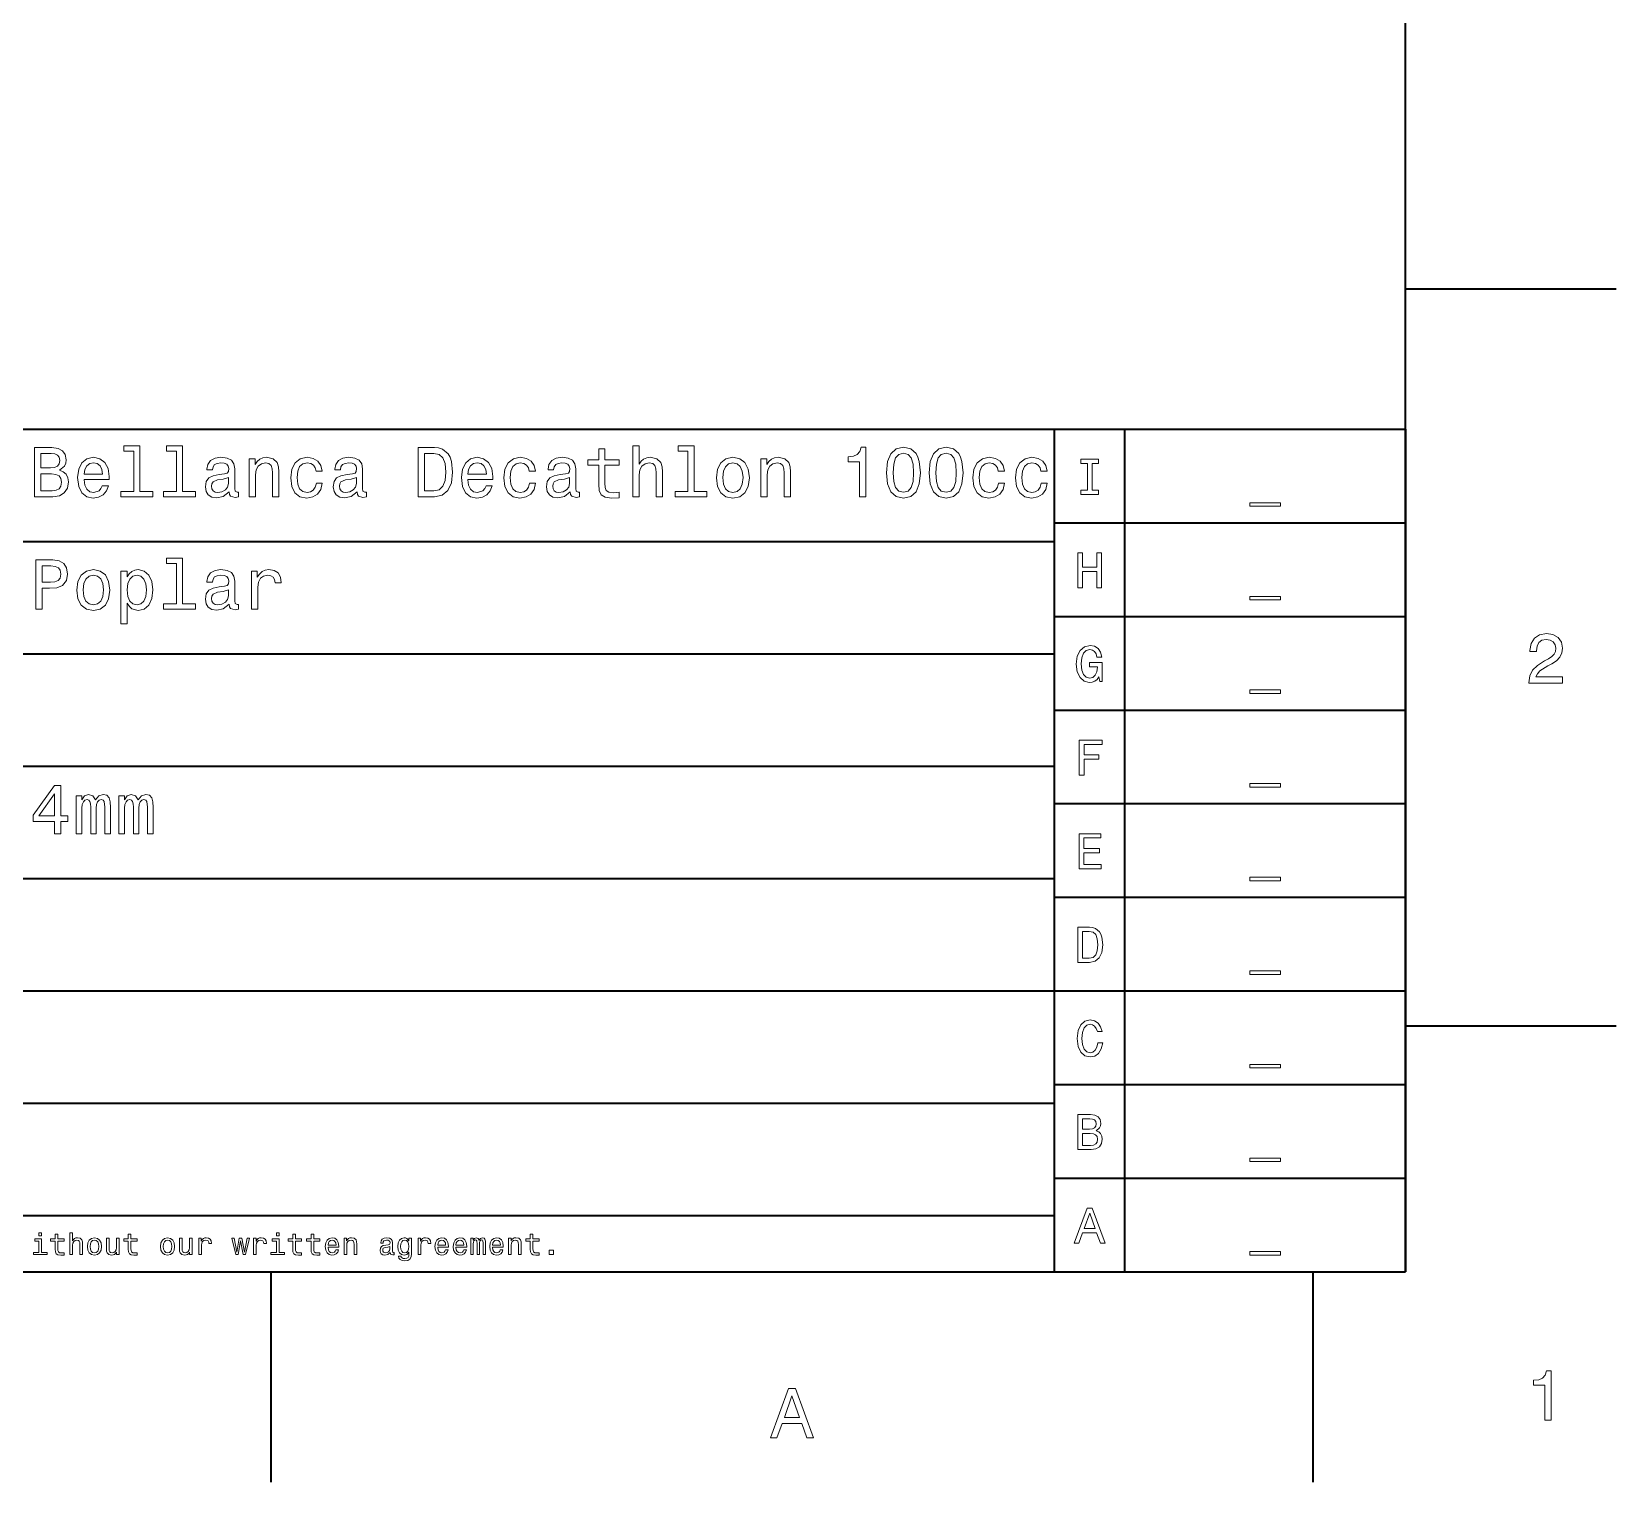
# Model space of a CAD drawing. Extents: x 0 to 350, y 0 to 600.
# Drawn here: x 232.2 to 345, y 5 to 108.3 of the extents above; entities that cross this region are included whole.
import ezdxf

# ---------------------------------------------------------------- set-up
doc = ezdxf.new("R2010")
doc.units = 0

msp = doc.modelspace()

# ---------------------------------------------------------------- linework, layer by layer
at = {"color": 7, "lineweight": 35}
for p, q in [((330, 20), (330, 580)), ((330, 90), (345, 90)), ((140, 80), (330, 80)), ((305, 20), (305, 80)), ((310, 20), (310, 80)), ((330, 80), (330, 20)), ((305, 73.333336), (330, 73.333336)), ((185, 72), (305, 72)), ((305, 66.666664), (330, 66.666664)), ((185, 64), (305, 64)), ((305, 60), (330, 60)), ((185, 56), (305, 56)), ((305, 53.333332), (330, 53.333332)), ((185, 48), (305, 48)), ((305, 46.666668), (330, 46.666668)), ((185, 40), (305, 40)), ((305, 40), (330, 40)), ((330, 37.5), (345, 37.5)), ((305, 33.333332), (330, 33.333332)), ((185, 32), (305, 32)), ((305, 26.666666), (330, 26.666666)), ((140, 24), (305, 24)), ((20, 20), (330, 20)), ((140, 20), (330, 20)), ((249.199997, 20), (249.199997, 5)), ((323.399994, 20), (323.399994, 5))]:
    msp.add_line(p, q, dxfattribs=at)
at = {"color": 7, "lineweight": 13}
for points in [[(234.148422, 77.081413), (234.501434, 77.373917), (234.592224, 77.570602), (234.622482, 77.812683), (234.556915, 78.190918), (234.360229, 78.463257), (234.042511, 78.629684), (233.598709, 78.690201), (232.353027, 78.690201), (232.353027, 75.190201), (233.669312, 75.190201), (234.138336, 75.260803), (234.486313, 75.467575), (234.703171, 75.795387), (234.778824, 76.239189), (234.733429, 76.536743), (234.612396, 76.783859), (234.41571, 76.965416)], [(233.502884, 77.237755), (232.817001, 77.237755), (232.817001, 78.271614), (233.543228, 78.271614), (233.815567, 78.241356), (234.007202, 78.150574), (234.123199, 77.994232), (234.163544, 77.762245), (234.118149, 77.530258), (233.997116, 77.368874), (233.790344, 77.268013)], [(235.898422, 76.415703), (237.67363, 76.415703), (237.67868, 76.622475), (237.597977, 77.202446), (237.376083, 77.636169), (237.023056, 77.898415), (236.554031, 77.994232), (236.095108, 77.893372), (235.742081, 77.610947), (235.515137, 77.152016), (235.434433, 76.546829), (235.510086, 75.926514), (235.73703, 75.472618), (236.085022, 75.190201), (236.53891, 75.094383), (236.932281, 75.159943), (237.255035, 75.331413), (237.492081, 75.603745), (237.628235, 75.966858), (237.189484, 75.966858), (237.098709, 75.765129), (236.967575, 75.613831), (236.594376, 75.492798), (236.306915, 75.548271), (236.090057, 75.724785), (235.948853, 76.012245), (235.898422, 76.400574)], [(239.42868, 78.438042), (239.42868, 75.5634), (238.515854, 75.5634), (238.515854, 75.190201), (240.780258, 75.190201), (240.780258, 75.5634), (239.872482, 75.5634), (239.872482, 78.811241), (238.732712, 78.811241), (238.732712, 78.438042)], [(242.464691, 78.438042), (242.464691, 75.5634), (241.55188, 75.5634), (241.55188, 75.190201), (243.816284, 75.190201), (243.816284, 75.5634), (242.908508, 75.5634), (242.908508, 78.811241), (241.768738, 78.811241), (241.768738, 78.438042)], [(246.226944, 75.543228), (246.226944, 75.528099), (246.252167, 75.356628), (246.327805, 75.235588), (246.645538, 75.139771), (246.892654, 75.180115), (246.892654, 75.523056), (246.786743, 75.507927), (246.645538, 75.573486), (246.620316, 75.775215), (246.620316, 77.177231), (246.559799, 77.535301), (246.383286, 77.78746), (246.075653, 77.938759), (245.641937, 77.994232), (245.218292, 77.933716), (244.905624, 77.762245), (244.708939, 77.494957), (244.643372, 77.14193), (244.643372, 77.111671), (245.041794, 77.111671), (245.077087, 77.323486), (245.188034, 77.474785), (245.369598, 77.565559), (245.626801, 77.600861), (245.873917, 77.575645), (246.05043, 77.5), (246.156342, 77.368874), (246.19165, 77.187317), (246.171478, 76.975502), (246.090775, 76.869598), (245.889053, 76.81916), (245.510803, 76.778816), (245.077087, 76.688042), (244.769455, 76.526657), (244.587891, 76.274498), (244.532425, 75.901299), (244.582855, 75.568443), (244.739197, 75.321327), (244.991348, 75.164986), (245.33934, 75.109512), (245.80835, 75.215416)], [(247.654175, 75.190201), (248.097977, 75.190201), (248.097977, 76.753601), (248.143372, 77.111671), (248.289627, 77.373917), (248.516571, 77.535301), (248.819168, 77.595818), (249.061234, 77.545387), (249.21254, 77.409218), (249.288177, 77.182274), (249.3134, 76.879684), (249.3134, 75.190201), (249.757202, 75.190201), (249.757202, 76.970459), (249.73703, 77.328529), (249.646255, 77.626083), (249.348709, 77.898415), (248.884735, 77.994232), (248.627518, 77.958931), (248.41066, 77.863113), (248.22406, 77.701729), (248.077805, 77.484871), (248.077805, 77.898415), (247.654175, 77.898415)], [(252.414978, 77.000717), (252.853745, 77.000717), (252.76297, 77.404175), (252.546112, 77.721901), (252.208221, 77.918587), (251.769455, 77.994232), (251.285309, 77.893372), (250.917145, 77.610947), (250.685165, 77.152016), (250.604462, 76.536743), (250.680115, 75.926514), (250.907059, 75.472618), (251.265137, 75.190201), (251.754318, 75.094383), (252.188049, 75.170029), (252.52594, 75.381844), (252.757919, 75.714699), (252.858795, 76.158501), (252.435165, 76.158501), (252.359512, 75.876083), (252.218292, 75.664261), (252.016571, 75.533142), (251.769455, 75.492798), (251.461823, 75.558357), (251.239914, 75.760086), (251.103745, 76.087898), (251.05835, 76.551872), (251.103745, 77.00576), (251.244965, 77.333572), (251.471909, 77.535301), (251.769455, 77.605904), (252.031708, 77.560516), (252.228394, 77.444527), (252.359512, 77.252884)], [(255.335022, 75.543228), (255.335022, 75.528099), (255.360229, 75.356628), (255.435883, 75.235588), (255.753601, 75.139771), (256.000732, 75.180115), (256.000732, 75.523056), (255.894806, 75.507927), (255.753601, 75.573486), (255.728394, 75.775215), (255.728394, 77.177231), (255.667877, 77.535301), (255.491364, 77.78746), (255.183716, 77.938759), (254.75, 77.994232), (254.32637, 77.933716), (254.013687, 77.762245), (253.817001, 77.494957), (253.751434, 77.14193), (253.751434, 77.111671), (254.149857, 77.111671), (254.185165, 77.323486), (254.296112, 77.474785), (254.477661, 77.565559), (254.734863, 77.600861), (254.981995, 77.575645), (255.158508, 77.5), (255.264404, 77.368874), (255.299713, 77.187317), (255.279541, 76.975502), (255.198853, 76.869598), (254.997116, 76.81916), (254.618881, 76.778816), (254.185165, 76.688042), (253.877518, 76.526657), (253.695969, 76.274498), (253.640488, 75.901299), (253.690918, 75.568443), (253.84726, 75.321327), (254.099426, 75.164986), (254.447403, 75.109512), (254.916428, 75.215416)], [(260.837189, 78.690201), (259.67218, 78.690201), (259.67218, 75.190201), (260.837189, 75.190201), (261.386902, 75.301155), (261.79538, 75.639046), (262.047546, 76.188759), (262.138336, 76.940201), (262.057648, 77.706772), (261.956787, 78.009369), (261.815552, 78.251442), (261.407074, 78.579247), (261.139771, 78.659943)], [(260.80188, 78.271614), (261.18515, 78.195961), (261.447418, 77.963974), (261.60376, 77.55043), (261.654175, 76.940201), (261.598694, 76.350143), (261.442352, 75.9366), (261.175079, 75.689484), (260.80188, 75.608788), (260.141205, 75.608788), (260.141205, 78.271614)], [(263.222626, 76.415703), (264.997833, 76.415703), (265.002869, 76.622475), (264.92218, 77.202446), (264.700287, 77.636169), (264.34726, 77.898415), (263.878235, 77.994232), (263.419312, 77.893372), (263.066284, 77.610947), (262.839325, 77.152016), (262.758636, 76.546829), (262.83429, 75.926514), (263.061249, 75.472618), (263.40921, 75.190201), (263.863098, 75.094383), (264.25647, 75.159943), (264.579254, 75.331413), (264.816284, 75.603745), (264.952454, 75.966858), (264.513672, 75.966858), (264.422913, 75.765129), (264.291779, 75.613831), (263.918579, 75.492798), (263.631134, 75.548271), (263.414276, 75.724785), (263.273041, 76.012245), (263.222626, 76.400574)], [(267.595093, 77.000717), (268.033875, 77.000717), (267.943085, 77.404175), (267.726227, 77.721901), (267.388336, 77.918587), (266.949554, 77.994232), (266.465424, 77.893372), (266.09726, 77.610947), (265.865265, 77.152016), (265.784576, 76.536743), (265.860229, 75.926514), (266.087158, 75.472618), (266.445251, 75.190201), (266.934448, 75.094383), (267.368164, 75.170029), (267.706055, 75.381844), (267.938049, 75.714699), (268.03891, 76.158501), (267.615265, 76.158501), (267.539612, 75.876083), (267.398407, 75.664261), (267.196686, 75.533142), (266.949554, 75.492798), (266.641937, 75.558357), (266.420044, 75.760086), (266.283875, 76.087898), (266.238464, 76.551872), (266.283875, 77.00576), (266.425079, 77.333572), (266.652008, 77.535301), (266.949554, 77.605904), (267.211823, 77.560516), (267.408508, 77.444527), (267.539612, 77.252884)], [(270.515137, 75.543228), (270.515137, 75.528099), (270.540344, 75.356628), (270.615997, 75.235588), (270.933716, 75.139771), (271.180847, 75.180115), (271.180847, 75.523056), (271.074921, 75.507927), (270.933716, 75.573486), (270.908508, 75.775215), (270.908508, 77.177231), (270.847992, 77.535301), (270.671478, 77.78746), (270.363831, 77.938759), (269.930115, 77.994232), (269.50647, 77.933716), (269.193787, 77.762245), (268.997131, 77.494957), (268.931549, 77.14193), (268.931549, 77.111671), (269.329956, 77.111671), (269.365265, 77.323486), (269.476227, 77.474785), (269.657776, 77.565559), (269.914978, 77.600861), (270.162109, 77.575645), (270.338623, 77.5), (270.444519, 77.368874), (270.479828, 77.187317), (270.459656, 76.975502), (270.378967, 76.869598), (270.177246, 76.81916), (269.798981, 76.778816), (269.365265, 76.688042), (269.057617, 76.526657), (268.876068, 76.274498), (268.820618, 75.901299), (268.871033, 75.568443), (269.027374, 75.321327), (269.279541, 75.164986), (269.627502, 75.109512), (270.096527, 75.215416)], [(272.537476, 77.429398), (272.537476, 76.072769), (272.567719, 75.634003), (272.708923, 75.331413), (272.991364, 75.1549), (273.470459, 75.094383), (273.994965, 75.119598), (273.994965, 75.502884), (273.611664, 75.472618), (273.263672, 75.51297), (273.077087, 75.639046), (272.996399, 75.850861), (272.981262, 76.148415), (272.981262, 77.429398), (273.994965, 77.429398), (273.994965, 77.807632), (272.981262, 77.807632), (272.981262, 78.599426), (272.537476, 78.599426), (272.537476, 77.807632), (271.770874, 77.807632), (271.770874, 77.429398)], [(274.978394, 75.190201), (275.42218, 75.190201), (275.42218, 76.753601), (275.46759, 77.111671), (275.613831, 77.373917), (275.840759, 77.535301), (276.143372, 77.595818), (276.385437, 77.545387), (276.536743, 77.409218), (276.612396, 77.182274), (276.637604, 76.879684), (276.637604, 75.190201), (277.081421, 75.190201), (277.081421, 76.970459), (277.061218, 77.328529), (276.970459, 77.626083), (276.672913, 77.898415), (276.208923, 77.994232), (275.956757, 77.958931), (275.739899, 77.863113), (275.55835, 77.711815), (275.42218, 77.505043), (275.42218, 78.811241), (274.978394, 78.811241)], [(278.896973, 78.438042), (278.896973, 75.5634), (277.984131, 75.5634), (277.984131, 75.190201), (280.248566, 75.190201), (280.248566, 75.5634), (279.340759, 75.5634), (279.340759, 78.811241), (278.200989, 78.811241), (278.200989, 78.438042)], [(280.919312, 76.541786), (281, 75.926514), (281.231995, 75.472618), (281.600128, 75.190201), (282.09436, 75.094383), (282.583557, 75.190201), (282.951721, 75.467575), (283.183716, 75.921471), (283.26944, 76.541786), (283.183716, 77.157059), (282.951721, 77.61599), (282.583557, 77.893372), (282.09436, 77.994232), (281.600128, 77.893372), (281.231995, 77.610947), (281, 77.157059)], [(284.086456, 75.190201), (284.530243, 75.190201), (284.530243, 76.753601), (284.575653, 77.111671), (284.721893, 77.373917), (284.948853, 77.535301), (285.251434, 77.595818), (285.4935, 77.545387), (285.644806, 77.409218), (285.720459, 77.182274), (285.745667, 76.879684), (285.745667, 75.190201), (286.189484, 75.190201), (286.189484, 76.970459), (286.169312, 77.328529), (286.078522, 77.626083), (285.780975, 77.898415), (285.316986, 77.994232), (285.059784, 77.958931), (284.842926, 77.863113), (284.656342, 77.701729), (284.510071, 77.484871), (284.510071, 77.898415), (284.086456, 77.898415)], [(291.111664, 75.190201), (291.570587, 75.190201), (291.570587, 78.715416), (291.227661, 78.715416), (291.136871, 78.407784), (290.955322, 78.201004), (290.677948, 78.079971), (290.294647, 78.039627), (290.294647, 77.681557), (291.111664, 77.681557)], [(293.023041, 76.899857), (293.098694, 76.10807), (293.335724, 75.543228), (293.713959, 75.200287), (294.238464, 75.089333), (294.757904, 75.200287), (295.136169, 75.543228), (295.368134, 76.10807), (295.448853, 76.899857), (295.368134, 77.6866), (295.272339, 77.999275), (295.136169, 78.256485), (294.757904, 78.599426), (294.238464, 78.715416), (293.713959, 78.599426), (293.335724, 78.251442), (293.098694, 77.6866)], [(293.507202, 76.899857), (293.547546, 77.510086), (293.673615, 77.948845), (293.900574, 78.206055), (294.238464, 78.296829), (294.57132, 78.206055), (294.798248, 77.948845), (294.924347, 77.510086), (294.964691, 76.899857), (294.924347, 76.284584), (294.798248, 75.845818), (294.57132, 75.588615), (294.238464, 75.502884), (293.900574, 75.588615), (293.673615, 75.845818), (293.547546, 76.284584)], [(296.059082, 76.899857), (296.134705, 76.10807), (296.371765, 75.543228), (296.75, 75.200287), (297.274475, 75.089333), (297.793945, 75.200287), (298.17218, 75.543228), (298.404175, 76.10807), (298.484863, 76.899857), (298.404175, 77.6866), (298.30835, 77.999275), (298.17218, 78.256485), (297.793945, 78.599426), (297.274475, 78.715416), (296.75, 78.599426), (296.371765, 78.251442), (296.134705, 77.6866)], [(296.543213, 76.899857), (296.583557, 77.510086), (296.709656, 77.948845), (296.936584, 78.206055), (297.274475, 78.296829), (297.60733, 78.206055), (297.83429, 77.948845), (297.960358, 77.510086), (298.000702, 76.899857), (297.960358, 76.284584), (297.83429, 75.845818), (297.60733, 75.588615), (297.274475, 75.502884), (296.936584, 75.588615), (296.709656, 75.845818), (296.583557, 76.284584)], [(300.991333, 77.000717), (301.430115, 77.000717), (301.339325, 77.404175), (301.122467, 77.721901), (300.784576, 77.918587), (300.345825, 77.994232), (299.861664, 77.893372), (299.4935, 77.610947), (299.261505, 77.152016), (299.180817, 76.536743), (299.25647, 75.926514), (299.483429, 75.472618), (299.841492, 75.190201), (300.330688, 75.094383), (300.764404, 75.170029), (301.102295, 75.381844), (301.33429, 75.714699), (301.43515, 76.158501), (301.011505, 76.158501), (300.935852, 75.876083), (300.794647, 75.664261), (300.592926, 75.533142), (300.345825, 75.492798), (300.038177, 75.558357), (299.816284, 75.760086), (299.680115, 76.087898), (299.634705, 76.551872), (299.680115, 77.00576), (299.82132, 77.333572), (300.048248, 77.535301), (300.345825, 77.605904), (300.608063, 77.560516), (300.804749, 77.444527), (300.935852, 77.252884)], [(304.027374, 77.000717), (304.466125, 77.000717), (304.375366, 77.404175), (304.158508, 77.721901), (303.820587, 77.918587), (303.381836, 77.994232), (302.897705, 77.893372), (302.529541, 77.610947), (302.297546, 77.152016), (302.216858, 76.536743), (302.29248, 75.926514), (302.51944, 75.472618), (302.877502, 75.190201), (303.366699, 75.094383), (303.800415, 75.170029), (304.138306, 75.381844), (304.3703, 75.714699), (304.471191, 76.158501), (304.047546, 76.158501), (303.971893, 75.876083), (303.830688, 75.664261), (303.628967, 75.533142), (303.381836, 75.492798), (303.074188, 75.558357), (302.852295, 75.760086), (302.716125, 76.087898), (302.670746, 76.551872), (302.716125, 77.00576), (302.85733, 77.333572), (303.08429, 77.535301), (303.381836, 77.605904), (303.644073, 77.560516), (303.840759, 77.444527), (303.971893, 77.252884)], [(307.33429, 75.659821), (306.873199, 75.659821), (306.873199, 75.357224), (308.126801, 75.357224), (308.126801, 75.659821), (307.66571, 75.659821), (307.66571, 77.554626), (308.126801, 77.554626), (308.126801, 77.857224), (306.873199, 77.857224), (306.873199, 77.554626), (307.33429, 77.554626)], [(233.613831, 75.608788), (232.817001, 75.608788), (232.817001, 76.814117), (233.568451, 76.814117), (233.886169, 76.778816), (234.113113, 76.672913), (234.249283, 76.491356), (234.294662, 76.229103), (234.249283, 75.951729), (234.123199, 75.760086), (233.911377, 75.644089)], [(235.898422, 76.788902), (235.953888, 77.136887), (236.090057, 77.394089), (236.296829, 77.55043), (236.569168, 77.605904), (236.836456, 77.55043), (237.043228, 77.394089), (237.169312, 77.136887), (237.214691, 76.788902)], [(263.222626, 76.788902), (263.278107, 77.136887), (263.414276, 77.394089), (263.621033, 77.55043), (263.893372, 77.605904), (264.160675, 77.55043), (264.367432, 77.394089), (264.49353, 77.136887), (264.53891, 76.788902)], [(281.373199, 76.546829), (281.418579, 77.000717), (281.559784, 77.328529), (281.786743, 77.530258), (282.09436, 77.600861), (282.396973, 77.530258), (282.623901, 77.333572), (282.765137, 77.000717), (282.815552, 76.546829), (282.765137, 76.087898), (282.623901, 75.755043), (282.396973, 75.553314), (282.09436, 75.487755), (281.786743, 75.553314), (281.559784, 75.755043), (281.418579, 76.087898)], [(246.176514, 76.138329), (246.115997, 75.876083), (245.954605, 75.674347), (245.71254, 75.543228), (245.414978, 75.497841), (245.223343, 75.523056), (245.087173, 75.603745), (245.001434, 75.744957), (244.976227, 75.941643), (244.996399, 76.118156), (245.077087, 76.244232), (245.399857, 76.385445), (245.80835, 76.445961), (246.176514, 76.567001)], [(255.284576, 76.138329), (255.22406, 75.876083), (255.062683, 75.674347), (254.820602, 75.543228), (254.523056, 75.497841), (254.331421, 75.523056), (254.195251, 75.603745), (254.109512, 75.744957), (254.08429, 75.941643), (254.104462, 76.118156), (254.185165, 76.244232), (254.507935, 76.385445), (254.916428, 76.445961), (255.284576, 76.567001)], [(270.464691, 76.138329), (270.404175, 75.876083), (270.242798, 75.674347), (270.000732, 75.543228), (269.703156, 75.497841), (269.511536, 75.523056), (269.375366, 75.603745), (269.289612, 75.744957), (269.264404, 75.941643), (269.284576, 76.118156), (269.365265, 76.244232), (269.688049, 76.385445), (270.096527, 76.445961), (270.464691, 76.567001)], [(318.91571, 74.759239), (318.91571, 74.50708), (321.08429, 74.50708), (321.08429, 74.759239)], [(306.664276, 68.690559), (306.999298, 68.690559), (306.999298, 69.864914), (308.000732, 69.864914), (308.000732, 68.690559), (308.332123, 68.690559), (308.332123, 71.190559), (308.000732, 71.190559), (308.000732, 70.171104), (306.999298, 70.171104), (306.999298, 71.190559), (306.664276, 71.190559)], [(232.453888, 67.190201), (232.917862, 67.190201), (232.917862, 68.66787), (233.432281, 68.66787), (233.951736, 68.693085), (234.36528, 68.869598), (234.632568, 69.212532), (234.723343, 69.681557), (234.65274, 70.115273), (234.451004, 70.432999), (234.118149, 70.624641), (233.664261, 70.690201), (232.453888, 70.690201)], [(233.538177, 70.261528), (233.840775, 70.23127), (234.062683, 70.135445), (234.193802, 69.958931), (234.239197, 69.681557), (234.188766, 69.389046), (234.052597, 69.212532), (233.820602, 69.121758), (233.502884, 69.096542), (232.917862, 69.096542), (232.917862, 70.261528)], [(235.378967, 68.541786), (235.459656, 67.926514), (235.69165, 67.472618), (236.059799, 67.190201), (236.554031, 67.094383), (237.043228, 67.190201), (237.411377, 67.467575), (237.643372, 67.921471), (237.729111, 68.541786), (237.643372, 69.157059), (237.411377, 69.61599), (237.043228, 69.893372), (236.554031, 69.994232), (236.059799, 69.893372), (235.69165, 69.610947), (235.459656, 69.157059)], [(238.964691, 69.479828), (238.964691, 69.898415), (238.520889, 69.898415), (238.520889, 66.141212), (238.964691, 66.141212), (238.964691, 67.603745), (239.121033, 67.366714), (239.297546, 67.210373), (239.741348, 67.094383), (240.164978, 67.190201), (240.497833, 67.477661), (240.714691, 67.931557), (240.795395, 68.546829), (240.714691, 69.157059), (240.497833, 69.610947), (240.164978, 69.893372), (239.741348, 69.994232), (239.499283, 69.963974), (239.292511, 69.868156), (239.115997, 69.706772)], [(242.464691, 70.438042), (242.464691, 67.5634), (241.55188, 67.5634), (241.55188, 67.190201), (243.816284, 67.190201), (243.816284, 67.5634), (242.908508, 67.5634), (242.908508, 70.811241), (241.768738, 70.811241), (241.768738, 70.438042)], [(246.226944, 67.543228), (246.226944, 67.528099), (246.252167, 67.356628), (246.327805, 67.235588), (246.645538, 67.139771), (246.892654, 67.180115), (246.892654, 67.523056), (246.786743, 67.507927), (246.645538, 67.573486), (246.620316, 67.775215), (246.620316, 69.177231), (246.559799, 69.535301), (246.383286, 69.78746), (246.075653, 69.938759), (245.641937, 69.994232), (245.218292, 69.933716), (244.905624, 69.762245), (244.708939, 69.494957), (244.643372, 69.14193), (244.643372, 69.111671), (245.041794, 69.111671), (245.077087, 69.323486), (245.188034, 69.474785), (245.369598, 69.565559), (245.626801, 69.600861), (245.873917, 69.575645), (246.05043, 69.5), (246.156342, 69.368874), (246.19165, 69.187317), (246.171478, 68.975502), (246.090775, 68.869598), (245.889053, 68.81916), (245.510803, 68.778816), (245.077087, 68.688042), (244.769455, 68.526657), (244.587891, 68.274498), (244.532425, 67.901299), (244.582855, 67.568443), (244.739197, 67.321327), (244.991348, 67.164986), (245.33934, 67.109512), (245.80835, 67.215416)], [(247.820602, 67.190201), (248.264404, 67.190201), (248.264404, 68.738472), (248.309799, 69.111671), (248.445969, 69.37896), (248.667862, 69.540344), (248.965424, 69.595818), (249.187317, 69.560516), (249.353745, 69.459656), (249.454605, 69.288185), (249.489914, 69.056198), (249.938766, 69.056198), (249.878235, 69.464699), (249.711823, 69.757202), (249.434433, 69.933716), (249.056198, 69.994232), (248.798996, 69.953888), (248.577087, 69.853027), (248.380402, 69.681557), (248.22406, 69.44957), (248.22406, 69.898415), (247.820602, 69.898415)], [(235.832855, 68.546829), (235.878235, 69.000717), (236.019455, 69.328529), (236.246399, 69.530258), (236.554031, 69.600861), (236.856628, 69.530258), (237.083572, 69.333572), (237.224777, 69.000717), (237.275223, 68.546829), (237.224777, 68.087898), (237.083572, 67.755043), (236.856628, 67.553314), (236.554031, 67.487755), (236.246399, 67.553314), (236.019455, 67.755043), (235.878235, 68.087898)], [(239.66571, 67.492798), (239.368149, 67.558357), (239.151291, 67.760086), (239.015137, 68.087898), (238.969742, 68.546829), (239.015137, 69.000717), (239.151291, 69.328529), (239.368149, 69.525215), (239.66571, 69.595818), (239.938034, 69.525215), (240.154907, 69.323486), (240.291061, 68.995674), (240.341492, 68.546829), (240.291061, 68.092941), (240.154907, 67.760086), (239.938034, 67.558357)], [(246.176514, 68.138329), (246.115997, 67.876083), (245.954605, 67.674347), (245.71254, 67.543228), (245.414978, 67.497841), (245.223343, 67.523056), (245.087173, 67.603745), (245.001434, 67.744957), (244.976227, 67.941643), (244.996399, 68.118156), (245.077087, 68.244232), (245.399857, 68.385445), (245.80835, 68.445961), (246.176514, 68.567001)], [(318.91571, 68.092575), (318.91571, 67.840416), (321.08429, 67.840416), (321.08429, 68.092575)], [(308.159241, 62.35891), (308.220459, 62.023895), (308.400574, 62.023895), (308.400574, 63.37476), (307.489197, 63.37476), (307.489197, 63.068565), (308.051147, 63.068565), (308.051147, 63.046951), (308.007935, 62.715538), (307.89267, 62.470581), (307.716156, 62.315681), (307.496399, 62.265251), (307.251434, 62.33009), (307.060516, 62.524616), (306.938049, 62.845222), (306.894806, 63.284702), (306.934448, 63.720581), (307.056915, 64.041183), (307.251434, 64.23571), (307.514404, 64.304153), (307.694519, 64.268135), (307.842224, 64.167267), (307.950287, 63.997959), (308.011536, 63.771015), (308.368164, 63.771015), (308.274506, 64.116837), (308.097992, 64.376198), (307.849426, 64.534698), (307.536041, 64.592339), (307.125366, 64.502281), (306.815552, 64.239311), (306.617432, 63.825047), (306.548981, 63.273895), (306.617432, 62.719139), (306.815552, 62.304874), (307.107361, 62.041908), (307.474792, 61.955452), (307.680115, 61.984268), (307.863831, 62.056316), (308.022339, 62.182396)], [(338.76947, 61.916786), (341.175079, 61.916786), (341.175079, 62.350502), (339.273773, 62.350502), (339.3797, 62.587536), (339.561249, 62.784222), (340.121033, 63.142292), (340.418579, 63.293587), (340.751434, 63.510445), (340.988464, 63.762608), (341.124634, 64.060158), (341.175079, 64.398056), (341.089355, 64.821686), (340.852325, 65.154541), (340.489197, 65.366356), (340.020172, 65.442001), (339.536041, 65.35627), (339.167877, 65.119232), (338.930847, 64.740997), (338.850159, 64.241714), (338.850159, 64.171112), (339.309082, 64.171112), (339.309082, 64.211456), (339.354462, 64.554398), (339.490631, 64.806557), (339.707489, 64.967941), (339.994965, 65.023415), (340.287476, 64.972984), (340.504333, 64.846901), (340.645538, 64.650215), (340.695984, 64.403099), (340.660675, 64.171112), (340.56485, 63.974422), (340.403473, 63.802952), (340.181549, 63.651657), (339.884003, 63.490273), (339.389771, 63.177593), (339.041779, 62.844742), (338.835022, 62.44128), (338.76947, 61.931915)], [(318.91571, 61.425911), (318.91571, 61.173752), (321.08429, 61.173752), (321.08429, 61.425911)], [(306.761536, 55.357231), (307.096558, 55.357231), (307.096558, 56.506367), (308.148407, 56.506367), (308.148407, 56.805359), (307.096558, 56.805359), (307.096558, 57.554638), (308.389771, 57.554638), (308.389771, 57.857231), (306.761536, 57.857231)], [(233.795395, 51.190201), (234.249283, 51.190201), (234.249283, 52.057636), (234.748566, 52.057636), (234.748566, 52.461094), (234.249283, 52.461094), (234.249283, 54.614552), (233.790344, 54.614552), (232.257202, 52.501442), (232.257202, 52.057636), (233.795395, 52.057636)], [(318.91571, 54.759247), (318.91571, 54.507088), (321.08429, 54.507088), (321.08429, 54.759247)], [(232.680832, 52.461094), (233.795395, 54.029537), (233.795395, 52.461094)], [(235.333572, 51.190201), (235.742081, 51.190201), (235.742081, 53.000721), (235.767288, 53.273052), (235.842941, 53.469738), (235.958939, 53.585735), (236.110229, 53.631123), (236.231262, 53.590778), (236.311966, 53.489914), (236.35231, 53.318443), (236.367432, 53.091499), (236.367432, 51.190201), (236.750717, 51.190201), (236.750717, 53.000721), (236.77594, 53.268009), (236.851593, 53.464695), (236.972626, 53.585735), (237.123917, 53.631123), (237.244965, 53.590778), (237.325653, 53.489914), (237.376083, 53.091499), (237.376083, 51.190201), (237.784576, 51.190201), (237.784576, 53.061237), (237.759369, 53.449566), (237.67868, 53.747116), (237.517288, 53.928673), (237.255035, 53.994236), (236.947403, 53.893372), (236.710373, 53.600864), (236.523773, 53.888329), (236.21109, 53.994236), (235.92363, 53.893372), (235.726944, 53.61095), (235.726944, 53.898415), (235.333572, 53.898415)], [(238.369598, 51.190201), (238.778091, 51.190201), (238.778091, 53.000721), (238.803314, 53.273052), (238.878967, 53.469738), (238.994965, 53.585735), (239.146255, 53.631123), (239.267288, 53.590778), (239.347977, 53.489914), (239.388336, 53.318443), (239.403458, 53.091499), (239.403458, 51.190201), (239.786743, 51.190201), (239.786743, 53.000721), (239.811966, 53.268009), (239.887604, 53.464695), (240.008652, 53.585735), (240.159943, 53.631123), (240.280975, 53.590778), (240.361664, 53.489914), (240.412109, 53.091499), (240.412109, 51.190201), (240.820602, 51.190201), (240.820602, 53.061237), (240.795395, 53.449566), (240.714691, 53.747116), (240.553314, 53.928673), (240.291061, 53.994236), (239.983429, 53.893372), (239.746399, 53.600864), (239.559799, 53.888329), (239.247116, 53.994236), (238.959656, 53.893372), (238.76297, 53.61095), (238.76297, 53.898415), (238.369598, 53.898415)], [(306.74353, 48.690563), (308.328522, 48.690563), (308.328522, 48.993156), (307.074921, 48.993156), (307.074921, 49.839699), (308.19165, 49.839699), (308.19165, 50.138691), (307.074921, 50.138691), (307.074921, 50.88797), (308.299713, 50.88797), (308.299713, 51.190563), (306.74353, 51.190563)], [(318.91571, 48.092579), (318.91571, 47.84042), (321.08429, 47.84042), (321.08429, 48.092579)], [(307.496399, 44.523895), (306.664276, 44.523895), (306.664276, 42.023895), (307.496399, 42.023895), (307.889038, 42.103146), (308.180847, 42.344501), (308.360962, 42.737152), (308.425812, 43.273895), (308.368164, 43.821445), (308.296112, 44.037582), (308.195251, 44.210495), (307.903473, 44.444645), (307.712555, 44.502281)], [(307.471191, 44.224903), (307.744965, 44.170868), (307.932281, 44.005165), (308.043945, 43.709774), (308.079987, 43.273895), (308.040344, 42.852425), (307.92868, 42.557037), (307.737762, 42.380524), (307.471191, 42.322887), (306.999298, 42.322887), (306.999298, 44.224903)], [(318.91571, 41.425911), (318.91571, 41.173752), (321.08429, 41.173752), (321.08429, 41.425911)], [(308.083588, 36.286625), (308.011536, 35.984032), (307.89267, 35.767895), (307.726959, 35.634609), (307.53244, 35.591381), (307.298279, 35.656223), (307.114563, 35.850746), (306.992065, 36.167751), (306.952454, 36.607231), (306.992065, 37.04311), (307.110962, 37.363716), (307.294678, 37.558239), (307.53244, 37.626682), (307.705322, 37.59066), (307.853027, 37.489796), (307.968292, 37.327694), (308.047546, 37.104351), (308.389771, 37.104351), (308.281708, 37.446568), (308.094391, 37.705933), (307.838623, 37.868038), (307.53244, 37.925674), (307.150574, 37.835617), (306.858795, 37.583454), (306.671478, 37.169189), (306.606628, 36.607231), (306.671478, 36.045273), (306.858795, 35.631008), (307.150574, 35.375244), (307.53244, 35.288788), (307.867432, 35.357231), (308.137604, 35.548153), (308.328522, 35.861553), (308.429413, 36.286625)], [(318.91571, 34.759247), (318.91571, 34.507088), (321.08429, 34.507088), (321.08429, 34.759247)], [(307.950287, 30.041426), (308.202454, 30.250359), (308.267303, 30.39085), (308.28891, 30.563761), (308.242065, 30.833933), (308.101593, 31.028458), (307.874634, 31.147333), (307.557648, 31.190561), (306.667877, 31.190561), (306.667877, 28.690561), (307.608063, 28.690561), (307.943085, 28.740993), (308.19165, 28.888687), (308.346558, 29.122837), (308.400574, 29.43984), (308.368164, 29.652376), (308.281708, 29.82889), (308.141205, 29.958572)], [(307.489197, 30.153097), (306.999298, 30.153097), (306.999298, 30.891569), (307.518005, 30.891569), (307.712555, 30.869957), (307.849426, 30.805115), (307.932281, 30.693443), (307.96109, 30.527737), (307.92868, 30.36203), (307.842224, 30.246758), (307.694519, 30.174711)], [(307.568451, 28.989553), (306.999298, 28.989553), (306.999298, 29.850504), (307.536041, 29.850504), (307.76297, 29.825287), (307.925079, 29.74964), (308.022339, 29.619957), (308.054749, 29.432636), (308.022339, 29.234509), (307.932281, 29.097622), (307.780975, 29.014769)], [(318.91571, 28.092579), (318.91571, 27.840418), (321.08429, 27.840418), (321.08429, 28.092579)], [(306.404907, 22.023895), (306.736328, 22.023895), (306.999298, 22.758766), (307.997131, 22.758766), (308.260101, 22.023895), (308.598694, 22.023895), (307.683716, 24.527498), (307.316284, 24.527498)], [(307.114563, 23.064962), (307.5, 24.167267), (307.885437, 23.064962)], [(232.87178, 22.766211), (232.670776, 22.766211), (232.670776, 22.550072), (232.87178, 22.550072)], [(233.840088, 22.17399), (233.840088, 21.592579), (233.853058, 21.404537), (233.913574, 21.274855), (234.034607, 21.199207), (234.239929, 21.173269), (234.464722, 21.184076), (234.464722, 21.348343), (234.300446, 21.335373), (234.151321, 21.352665), (234.07135, 21.4067), (234.036774, 21.497478), (234.030273, 21.625), (234.030273, 22.17399), (234.464722, 22.17399), (234.464722, 22.336094), (234.030273, 22.336094), (234.030273, 22.675432), (233.840088, 22.675432), (233.840088, 22.336094), (233.511551, 22.336094), (233.511551, 22.17399)], [(234.8862, 21.214336), (235.076385, 21.214336), (235.076385, 21.884365), (235.095856, 22.037823), (235.158524, 22.150215), (235.255798, 22.219379), (235.385468, 22.245316), (235.489227, 22.223701), (235.554062, 22.165344), (235.586487, 22.068083), (235.59729, 21.9384), (235.59729, 21.214336), (235.787491, 21.214336), (235.787491, 21.977304), (235.778839, 22.130762), (235.739929, 22.258286), (235.612427, 22.375), (235.413574, 22.416065), (235.305496, 22.400936), (235.212555, 22.359869), (235.13475, 22.295029), (235.076385, 22.206411), (235.076385, 22.766211), (234.8862, 22.766211)], [(239.044708, 22.17399), (239.044708, 21.592579), (239.057678, 21.404537), (239.118195, 21.274855), (239.239227, 21.199207), (239.44455, 21.173269), (239.669342, 21.184076), (239.669342, 21.348343), (239.505066, 21.335373), (239.355942, 21.352665), (239.27597, 21.4067), (239.241394, 21.497478), (239.234894, 21.625), (239.234894, 22.17399), (239.669342, 22.17399), (239.669342, 22.336094), (239.234894, 22.336094), (239.234894, 22.675432), (239.044708, 22.675432), (239.044708, 22.336094), (238.716171, 22.336094), (238.716171, 22.17399)], [(249.786804, 22.766211), (249.585785, 22.766211), (249.585785, 22.550072), (249.786804, 22.550072)], [(250.755096, 22.17399), (250.755096, 21.592579), (250.768066, 21.404537), (250.828583, 21.274855), (250.949615, 21.199207), (251.154953, 21.173269), (251.37973, 21.184076), (251.37973, 21.348343), (251.215469, 21.335373), (251.066345, 21.352665), (250.986359, 21.4067), (250.951782, 21.497478), (250.945297, 21.625), (250.945297, 22.17399), (251.37973, 22.17399), (251.37973, 22.336094), (250.945297, 22.336094), (250.945297, 22.675432), (250.755096, 22.675432), (250.755096, 22.336094), (250.426575, 22.336094), (250.426575, 22.17399)], [(252.056244, 22.17399), (252.056244, 21.592579), (252.069214, 21.404537), (252.12973, 21.274855), (252.250778, 21.199207), (252.456116, 21.173269), (252.680893, 21.184076), (252.680893, 21.348343), (252.516632, 21.335373), (252.367493, 21.352665), (252.287521, 21.4067), (252.25293, 21.497478), (252.24646, 21.625), (252.24646, 22.17399), (252.680893, 22.17399), (252.680893, 22.336094), (252.24646, 22.336094), (252.24646, 22.675432), (252.056244, 22.675432), (252.056244, 22.336094), (251.727722, 22.336094), (251.727722, 22.17399)], [(267.670105, 22.17399), (267.670105, 21.592579), (267.683075, 21.404537), (267.743591, 21.274855), (267.864624, 21.199207), (268.069977, 21.173269), (268.294739, 21.184076), (268.294739, 21.348343), (268.130493, 21.335373), (267.981354, 21.352665), (267.901367, 21.4067), (267.866791, 21.497478), (267.860321, 21.625), (267.860321, 22.17399), (268.294739, 22.17399), (268.294739, 22.336094), (267.860321, 22.336094), (267.860321, 22.675432), (267.670105, 22.675432), (267.670105, 22.336094), (267.341583, 22.336094), (267.341583, 22.17399)], [(232.865295, 21.374279), (232.865295, 22.336094), (232.376831, 22.336094), (232.376831, 22.17399), (232.675095, 22.17399), (232.675095, 21.374279), (232.286041, 21.374279), (232.286041, 21.214336), (233.258667, 21.214336), (233.258667, 21.374279)], [(236.131149, 21.793587), (236.165741, 21.529898), (236.265167, 21.335373), (236.422943, 21.214336), (236.63475, 21.173269), (236.844406, 21.214336), (237.002197, 21.333212), (237.101608, 21.527737), (237.138367, 21.793587), (237.101608, 22.057276), (237.002197, 22.253962), (236.844406, 22.372837), (236.63475, 22.416065), (236.422943, 22.372837), (236.265167, 22.251801), (236.165741, 22.057276)], [(236.325684, 21.795748), (236.345123, 21.990273), (236.40564, 22.130762), (236.502899, 22.217218), (236.63475, 22.247478), (236.764435, 22.217218), (236.861694, 22.132925), (236.922211, 21.990273), (236.943832, 21.795748), (236.922211, 21.599062), (236.861694, 21.456411), (236.764435, 21.369955), (236.63475, 21.341858), (236.502899, 21.369955), (236.40564, 21.456411), (236.345123, 21.599062)], [(238.383316, 22.375), (238.193115, 22.375), (238.193115, 21.704971), (238.171509, 21.549351), (238.108826, 21.436958), (238.011566, 21.367794), (237.884033, 21.34618), (237.78244, 21.363472), (237.717606, 21.415344), (237.680862, 21.503962), (237.672211, 21.629322), (237.672211, 22.375), (237.482025, 22.375), (237.482025, 21.61203), (237.488495, 21.458572), (237.529572, 21.331051), (237.654938, 21.214336), (237.855927, 21.173269), (237.964005, 21.1884), (238.056946, 21.227304), (238.136917, 21.294308), (238.201752, 21.391569), (238.201752, 21.214336), (238.383316, 21.214336)], [(241.33577, 21.793587), (241.370361, 21.529898), (241.469788, 21.335373), (241.627563, 21.214336), (241.839371, 21.173269), (242.049026, 21.214336), (242.206818, 21.333212), (242.306229, 21.527737), (242.342987, 21.793587), (242.306229, 22.057276), (242.206818, 22.253962), (242.049026, 22.372837), (241.839371, 22.416065), (241.627563, 22.372837), (241.469788, 22.251801), (241.370361, 22.057276)], [(241.530304, 21.795748), (241.549744, 21.990273), (241.61026, 22.130762), (241.70752, 22.217218), (241.839371, 22.247478), (241.969055, 22.217218), (242.066315, 22.132925), (242.126831, 21.990273), (242.148453, 21.795748), (242.126831, 21.599062), (242.066315, 21.456411), (241.969055, 21.369955), (241.839371, 21.341858), (241.70752, 21.369955), (241.61026, 21.456411), (241.549744, 21.599062)], [(243.587936, 22.375), (243.397736, 22.375), (243.397736, 21.704971), (243.376129, 21.549351), (243.313446, 21.436958), (243.216187, 21.367794), (243.088654, 21.34618), (242.987061, 21.363472), (242.922226, 21.415344), (242.885483, 21.503962), (242.876831, 21.629322), (242.876831, 22.375), (242.686646, 22.375), (242.686646, 21.61203), (242.693115, 21.458572), (242.734192, 21.331051), (242.859558, 21.214336), (243.060547, 21.173269), (243.168625, 21.1884), (243.261566, 21.227304), (243.341537, 21.294308), (243.406372, 21.391569), (243.406372, 21.214336), (243.587936, 21.214336)], [(244.065613, 21.214336), (244.255798, 21.214336), (244.255798, 21.877882), (244.275253, 22.037823), (244.333618, 22.152376), (244.428711, 22.22154), (244.556244, 22.245316), (244.651337, 22.230186), (244.722656, 22.186958), (244.7659, 22.113472), (244.781021, 22.014048), (244.973389, 22.014048), (244.947449, 22.189121), (244.876129, 22.31448), (244.757248, 22.390129), (244.595139, 22.416065), (244.484909, 22.398775), (244.389801, 22.355547), (244.305511, 22.282061), (244.23851, 22.182636), (244.23851, 22.375), (244.065613, 22.375)], [(246.871094, 21.214336), (247.043991, 22.199926), (247.216904, 21.214336), (247.398468, 21.214336), (247.683762, 22.375), (247.500046, 22.375), (247.307678, 21.389408), (247.136932, 22.375), (246.948883, 22.375), (246.778137, 21.389408), (246.585785, 22.375), (246.404221, 22.375), (246.689529, 21.214336)], [(247.96907, 21.214336), (248.159271, 21.214336), (248.159271, 21.877882), (248.178711, 22.037823), (248.237091, 22.152376), (248.332184, 22.22154), (248.459702, 22.245316), (248.55481, 22.230186), (248.626129, 22.186958), (248.669357, 22.113472), (248.684479, 22.014048), (248.876846, 22.014048), (248.850922, 22.189121), (248.779587, 22.31448), (248.660706, 22.390129), (248.498596, 22.416065), (248.388367, 22.398775), (248.293274, 22.355547), (248.208984, 22.282061), (248.141968, 22.182636), (248.141968, 22.375), (247.96907, 22.375)], [(249.780304, 21.374279), (249.780304, 22.336094), (249.29184, 22.336094), (249.29184, 22.17399), (249.590118, 22.17399), (249.590118, 21.374279), (249.20105, 21.374279), (249.20105, 21.214336), (250.173676, 21.214336), (250.173676, 21.374279)], [(253.268799, 21.739553), (254.029602, 21.739553), (254.031769, 21.828169), (253.997177, 22.076729), (253.902069, 22.262608), (253.750778, 22.375), (253.549774, 22.416065), (253.353088, 22.372837), (253.201782, 22.251801), (253.104523, 22.055115), (253.069946, 21.795748), (253.102356, 21.529898), (253.199615, 21.335373), (253.348755, 21.214336), (253.543274, 21.173269), (253.711884, 21.201368), (253.850204, 21.274855), (253.951782, 21.391569), (254.010147, 21.54719), (253.822113, 21.54719), (253.783203, 21.460733), (253.727005, 21.395893), (253.567062, 21.344019), (253.443863, 21.367794), (253.350922, 21.443443), (253.290405, 21.566643), (253.268799, 21.733068)], [(253.268799, 21.899494), (253.292572, 22.04863), (253.350922, 22.158861), (253.439545, 22.225864), (253.556244, 22.24964), (253.670807, 22.225864), (253.75943, 22.158861), (253.813461, 22.04863), (253.832916, 21.899494)], [(254.403519, 21.214336), (254.593719, 21.214336), (254.593719, 21.884365), (254.613174, 22.037823), (254.675842, 22.150215), (254.773117, 22.219379), (254.902802, 22.245316), (255.006546, 22.223701), (255.071381, 22.165344), (255.103806, 22.068083), (255.114624, 21.9384), (255.114624, 21.214336), (255.30481, 21.214336), (255.30481, 21.977304), (255.296173, 22.130762), (255.257263, 22.258286), (255.129745, 22.375), (254.930893, 22.416065), (254.820663, 22.400936), (254.727722, 22.359869), (254.647751, 22.290705), (254.585083, 22.197765), (254.585083, 22.375), (254.403519, 22.375)], [(257.695312, 21.365633), (257.695312, 21.35915), (257.706116, 21.285662), (257.738525, 21.233789), (257.874695, 21.192722), (257.980621, 21.210014), (257.980621, 21.356987), (257.935242, 21.350504), (257.874695, 21.378601), (257.863892, 21.465057), (257.863892, 22.065922), (257.837952, 22.219379), (257.762329, 22.32745), (257.630463, 22.39229), (257.44458, 22.416065), (257.263031, 22.390129), (257.129028, 22.316643), (257.044739, 22.202089), (257.016632, 22.050793), (257.016632, 22.037823), (257.187378, 22.037823), (257.202515, 22.128601), (257.250061, 22.193443), (257.327881, 22.232347), (257.43811, 22.247478), (257.544006, 22.236671), (257.619659, 22.20425), (257.665039, 22.148054), (257.680176, 22.070244), (257.671539, 21.979465), (257.636963, 21.934076), (257.550507, 21.912464), (257.388397, 21.895172), (257.202515, 21.856268), (257.070679, 21.787104), (256.992859, 21.679033), (256.969086, 21.519091), (256.990692, 21.37644), (257.057709, 21.270533), (257.165771, 21.203529), (257.314911, 21.179754), (257.51593, 21.225143)], [(257.673706, 21.620676), (257.647766, 21.508284), (257.578613, 21.421829), (257.474854, 21.365633), (257.347321, 21.34618), (257.265198, 21.356987), (257.206848, 21.391569), (257.170105, 21.452089), (257.159302, 21.536383), (257.167938, 21.61203), (257.202515, 21.666065), (257.340851, 21.726583), (257.51593, 21.752522), (257.673706, 21.804394)], [(259.210449, 21.266209), (259.210449, 22.375), (259.02887, 22.375), (259.02887, 22.186958), (258.879761, 22.357708), (258.788971, 22.400936), (258.687378, 22.416065), (258.503662, 22.372837), (258.361023, 22.251801), (258.268066, 22.057276), (258.235657, 21.795748), (258.268066, 21.532061), (258.361023, 21.337536), (258.503662, 21.214336), (258.687378, 21.173269), (258.791138, 21.1884), (258.877594, 21.227304), (259.02887, 21.391569), (259.02887, 21.227304), (259.011597, 21.097622), (258.96405, 21.004683), (258.87326, 20.950647), (258.737091, 20.931194), (258.618225, 20.944164), (258.533936, 20.976583), (258.484222, 21.03278), (258.469086, 21.108429), (258.28537, 21.108429), (258.28537, 21.099783), (258.313477, 20.961454), (258.399933, 20.857708), (258.538269, 20.790705), (258.726288, 20.76693), (258.95108, 20.799351), (259.10022, 20.890129), (259.184509, 21.047911)], [(258.432343, 21.795748), (258.451782, 21.988111), (258.510162, 22.130762), (258.600922, 22.215057), (258.721985, 22.245316), (258.849487, 22.215057), (258.94458, 22.130762), (259.00293, 21.988111), (259.024567, 21.795748), (259.00293, 21.599062), (258.94458, 21.458572), (258.849487, 21.372118), (258.721985, 21.344019), (258.600922, 21.372118), (258.510162, 21.458572), (258.451782, 21.601225)], [(259.679474, 21.214336), (259.869659, 21.214336), (259.869659, 21.877882), (259.889099, 22.037823), (259.947479, 22.152376), (260.042572, 22.22154), (260.170105, 22.245316), (260.265198, 22.230186), (260.336517, 22.186958), (260.379761, 22.113472), (260.394897, 22.014048), (260.58725, 22.014048), (260.56131, 22.189121), (260.48999, 22.31448), (260.371094, 22.390129), (260.208984, 22.416065), (260.098755, 22.398775), (260.003662, 22.355547), (259.919373, 22.282061), (259.852356, 22.182636), (259.852356, 22.375), (259.679474, 22.375)], [(261.075714, 21.739553), (261.836517, 21.739553), (261.838684, 21.828169), (261.804108, 22.076729), (261.709015, 22.262608), (261.557709, 22.375), (261.356689, 22.416065), (261.160004, 22.372837), (261.008728, 22.251801), (260.911438, 22.055115), (260.876862, 21.795748), (260.909302, 21.529898), (261.006561, 21.335373), (261.155701, 21.214336), (261.35022, 21.173269), (261.518799, 21.201368), (261.657135, 21.274855), (261.758728, 21.391569), (261.817078, 21.54719), (261.629028, 21.54719), (261.590118, 21.460733), (261.533936, 21.395893), (261.373993, 21.344019), (261.250793, 21.367794), (261.157837, 21.443443), (261.097351, 21.566643), (261.075714, 21.733068)], [(261.075714, 21.899494), (261.099487, 22.04863), (261.157837, 22.158861), (261.24646, 22.225864), (261.36319, 22.24964), (261.477722, 22.225864), (261.566345, 22.158861), (261.620392, 22.04863), (261.639832, 21.899494)], [(262.376892, 21.739553), (263.137695, 21.739553), (263.139832, 21.828169), (263.105255, 22.076729), (263.010162, 22.262608), (262.858856, 22.375), (262.657837, 22.416065), (262.461182, 22.372837), (262.309875, 22.251801), (262.212616, 22.055115), (262.17804, 21.795748), (262.210449, 21.529898), (262.307709, 21.335373), (262.456848, 21.214336), (262.651367, 21.173269), (262.819946, 21.201368), (262.958282, 21.274855), (263.059875, 21.391569), (263.118225, 21.54719), (262.930176, 21.54719), (262.891296, 21.460733), (262.835083, 21.395893), (262.67514, 21.344019), (262.551941, 21.367794), (262.459015, 21.443443), (262.398499, 21.566643), (262.376892, 21.733068)], [(262.376892, 21.899494), (262.400635, 22.04863), (262.459015, 22.158861), (262.547607, 22.225864), (262.664337, 22.24964), (262.7789, 22.225864), (262.867493, 22.158861), (262.921539, 22.04863), (262.940979, 21.899494)], [(263.435974, 21.214336), (263.611023, 21.214336), (263.611023, 21.990273), (263.621826, 22.106987), (263.654236, 22.191282), (263.703979, 22.240993), (263.768799, 22.260447), (263.820679, 22.243155), (263.855255, 22.199926), (263.872559, 22.12644), (263.879028, 22.029179), (263.879028, 21.214336), (264.043304, 21.214336), (264.043304, 21.990273), (264.054108, 22.104826), (264.086548, 22.189121), (264.138397, 22.240993), (264.203247, 22.260447), (264.255127, 22.243155), (264.289703, 22.199926), (264.31131, 22.029179), (264.31131, 21.214336), (264.486389, 21.214336), (264.486389, 22.016211), (264.475586, 22.182636), (264.44101, 22.310158), (264.371826, 22.387968), (264.25946, 22.416065), (264.127594, 22.372837), (264.026001, 22.247478), (263.946045, 22.370676), (263.812042, 22.416065), (263.688843, 22.372837), (263.604553, 22.251801), (263.604553, 22.375), (263.435974, 22.375)], [(264.979187, 21.739553), (265.73999, 21.739553), (265.742157, 21.828169), (265.707581, 22.076729), (265.612488, 22.262608), (265.461182, 22.375), (265.260162, 22.416065), (265.063477, 22.372837), (264.91217, 22.251801), (264.814911, 22.055115), (264.780334, 21.795748), (264.812744, 21.529898), (264.910034, 21.335373), (265.059143, 21.214336), (265.253662, 21.173269), (265.422272, 21.201368), (265.560608, 21.274855), (265.66217, 21.391569), (265.720551, 21.54719), (265.532501, 21.54719), (265.493591, 21.460733), (265.437408, 21.395893), (265.277466, 21.344019), (265.154266, 21.367794), (265.06131, 21.443443), (265.000793, 21.566643), (264.979187, 21.733068)], [(264.979187, 21.899494), (265.00296, 22.04863), (265.06131, 22.158861), (265.149933, 22.225864), (265.266663, 22.24964), (265.381195, 22.225864), (265.469818, 22.158861), (265.523865, 22.04863), (265.543304, 21.899494)], [(266.113922, 21.214336), (266.304108, 21.214336), (266.304108, 21.884365), (266.323578, 22.037823), (266.38623, 22.150215), (266.483521, 22.219379), (266.61319, 22.245316), (266.716949, 22.223701), (266.781799, 22.165344), (266.814209, 22.068083), (266.825012, 21.9384), (266.825012, 21.214336), (267.015198, 21.214336), (267.015198, 21.977304), (267.006561, 22.130762), (266.967651, 22.258286), (266.840149, 22.375), (266.641296, 22.416065), (266.531067, 22.400936), (266.43811, 22.359869), (266.358154, 22.290705), (266.295471, 22.197765), (266.295471, 22.375), (266.113922, 22.375)], [(269.014496, 21.214336), (269.312744, 21.214336), (269.312744, 21.536383), (269.014496, 21.536383)], [(318.91571, 21.425913), (318.91571, 21.173752), (321.08429, 21.173752), (321.08429, 21.425913)], [(339.909241, 9.416786), (340.368164, 9.416786), (340.368164, 12.942002), (340.025208, 12.942002), (339.934448, 12.634365), (339.752899, 12.427593), (339.475525, 12.306556), (339.092224, 12.26621), (339.092224, 11.90814), (339.909241, 11.90814)], [(284.766846, 8.166786), (285.230835, 8.166786), (285.598999, 9.195604), (286.995972, 9.195604), (287.364105, 8.166786), (287.838165, 8.166786), (286.55719, 11.671829), (286.042786, 11.671829)], [(285.760376, 9.624279), (286.299988, 11.167507), (286.83963, 9.624279)]]:
    msp.add_lwpolyline(points, close=True, dxfattribs=at)

doc.saveas('drawing.dxf')
